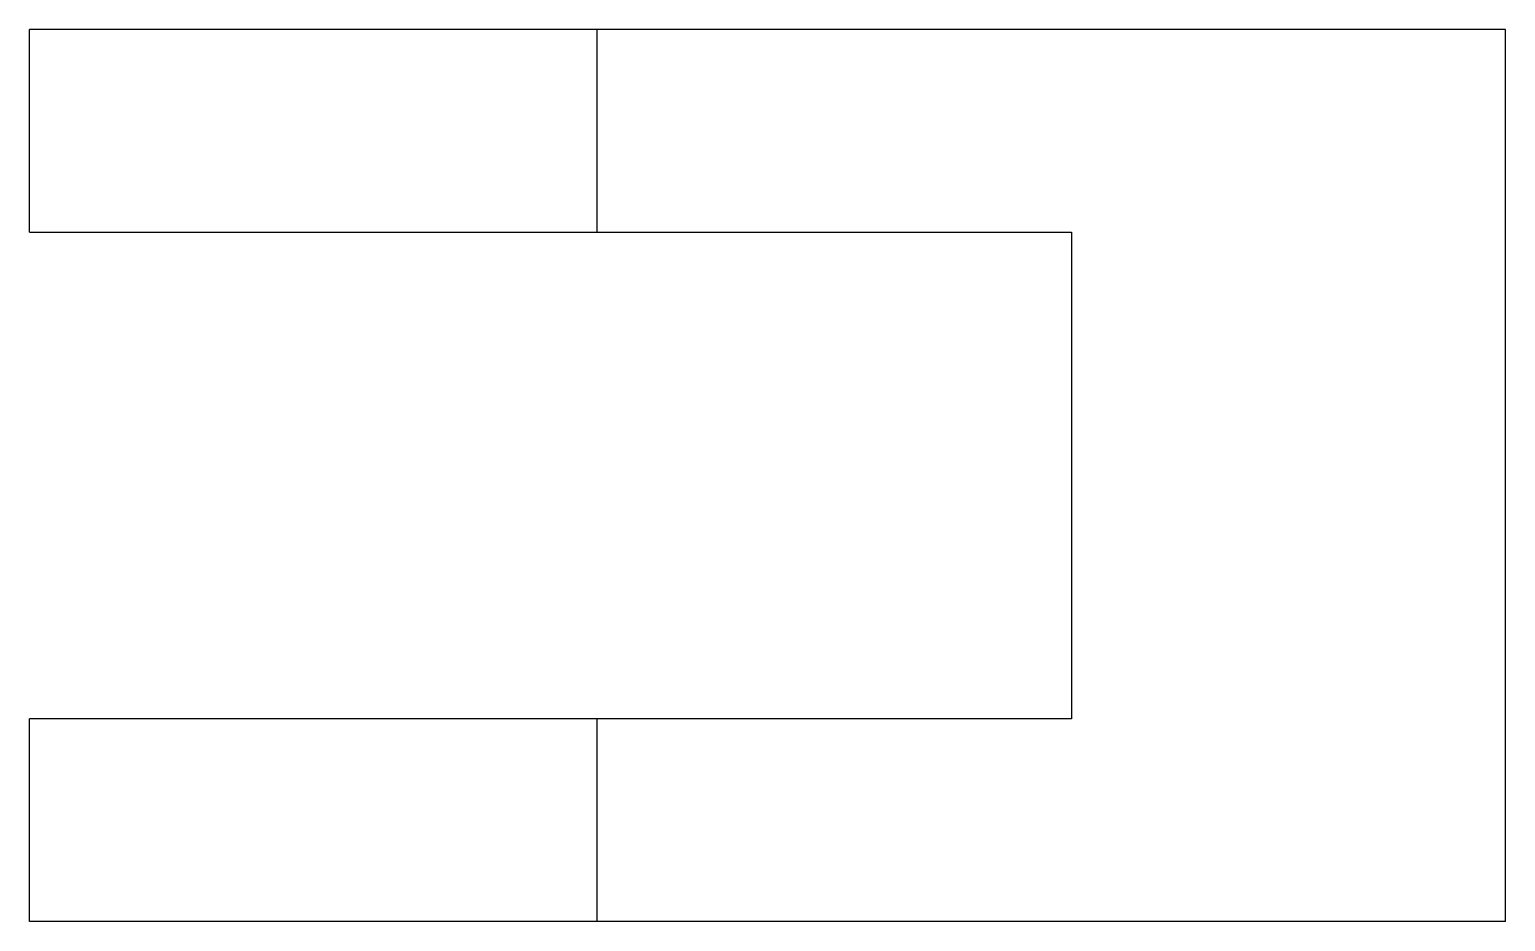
# Model space of a CAD drawing. Header units: metres. Extents: x -5.7 to 30.7, y -22 to 0.
import ezdxf

# ---------------------------------------------------------------- set-up
doc = ezdxf.new("R2010")
doc.units = ezdxf.units.M

msp = doc.modelspace()

# ---------------------------------------------------------------- linework, layer by layer
for points in [[(-5.7, -5), (-5.7, -4.9), (-5.7, -4.8), (-5.7, -4.7), (-5.7, -4.6), (-5.7, -4.5), (-5.7, -4.4), (-5.7, -4.3), (-5.7, -4.2), (-5.7, -4.1), (-5.7, -4), (-5.7, -3.9), (-5.7, -3.8), (-5.7, -3.7), (-5.7, -3.6), (-5.7, -3.5), (-5.7, -3.4), (-5.7, -3.3), (-5.7, -3.2), (-5.7, -3.1), (-5.7, -3), (-5.7, -2.9), (-5.7, -2.8), (-5.7, -2.7), (-5.7, -2.6), (-5.7, -2.5), (-5.7, -2.4), (-5.7, -2.3), (-5.7, -2.2), (-5.7, -2.1), (-5.7, -2), (-5.7, -1.9), (-5.7, -1.8), (-5.7, -1.7), (-5.7, -1.6), (-5.7, -1.5), (-5.7, -1.4), (-5.7, -1.3), (-5.7, -1.2), (-5.7, -1.1), (-5.7, -1), (-5.7, -0.9), (-5.7, -0.8), (-5.7, -0.7), (-5.7, -0.6), (-5.7, -0.5), (-5.7, -0.4), (-5.7, -0.3), (-5.7, -0.2), (-5.7, -0.1), (-5.7, 0)], [(8.3, 0), (8.251, 0), (8.202, 0), (8.153, 0), (8.062, 0), (7.917, 0), (7.772, 0), (7.627, 0), (7.407, 0), (7.173, 0), (6.94, 0), (6.684, 0), (6.374, 0), (6.063, 0), (5.753, 0), (5.399, 0), (5.027, 0), (4.656, 0), (4.278, 0), (3.864, 0), (3.449, 0), (3.035, 0), (2.608, 0), (2.172, 0), (1.736, 0), (1.3, 0), (0.864, 0), (0.428, 0), (-0.008, 0), (-0.435, 0), (-0.849, 0), (-1.264, 0), (-1.678, 0), (-2.056, 0), (-2.427, 0), (-2.799, 0), (-3.153, 0), (-3.463, 0), (-3.774, 0), (-4.084, 0), (-4.34, 0), (-4.573, 0), (-4.807, 0), (-5.027, 0), (-5.172, 0), (-5.317, 0), (-5.462, 0), (-5.553, 0), (-5.602, 0), (-5.651, 0), (-5.7, 0)], [(8.3, -5), (8.3, -4.9), (8.3, -4.8), (8.3, -4.7), (8.3, -4.6), (8.3, -4.5), (8.3, -4.4), (8.3, -4.3), (8.3, -4.2), (8.3, -4.1), (8.3, -4), (8.3, -3.9), (8.3, -3.8), (8.3, -3.7), (8.3, -3.6), (8.3, -3.5), (8.3, -3.4), (8.3, -3.3), (8.3, -3.2), (8.3, -3.1), (8.3, -3), (8.3, -2.9), (8.3, -2.8), (8.3, -2.7), (8.3, -2.6), (8.3, -2.5), (8.3, -2.4), (8.3, -2.3), (8.3, -2.2), (8.3, -2.1), (8.3, -2), (8.3, -1.9), (8.3, -1.8), (8.3, -1.7), (8.3, -1.6), (8.3, -1.5), (8.3, -1.4), (8.3, -1.3), (8.3, -1.2), (8.3, -1.1), (8.3, -1), (8.3, -0.9), (8.3, -0.8), (8.3, -0.7), (8.3, -0.6), (8.3, -0.5), (8.3, -0.4), (8.3, -0.3), (8.3, -0.2), (8.3, -0.1), (8.3, 0)], [(30.7, 0), (30.252, 0), (29.804, 0), (29.356, 0), (28.908, 0), (28.46, 0), (28.012, 0), (27.564, 0), (27.116, 0), (26.668, 0), (26.22, 0), (25.772, 0), (25.324, 0), (24.876, 0), (24.428, 0), (23.98, 0), (23.532, 0), (23.084, 0), (22.636, 0), (22.188, 0), (21.74, 0), (21.292, 0), (20.844, 0), (20.396, 0), (19.948, 0), (19.5, 0), (19.052, 0), (18.604, 0), (18.156, 0), (17.708, 0), (17.26, 0), (16.812, 0), (16.364, 0), (15.916, 0), (15.468, 0), (15.02, 0), (14.572, 0), (14.124, 0), (13.676, 0), (13.228, 0), (12.78, 0), (12.332, 0), (11.884, 0), (11.436, 0), (10.988, 0), (10.54, 0), (10.092, 0), (9.644, 0), (9.196, 0), (8.748, 0), (8.3, 0)], [(30.7, -22), (30.7, -21.56), (30.7, -21.12), (30.7, -20.68), (30.7, -20.24), (30.7, -19.8), (30.7, -19.36), (30.7, -18.92), (30.7, -18.48), (30.7, -18.04), (30.7, -17.6), (30.7, -17.16), (30.7, -16.72), (30.7, -16.28), (30.7, -15.84), (30.7, -15.4), (30.7, -14.96), (30.7, -14.52), (30.7, -14.08), (30.7, -13.64), (30.7, -13.2), (30.7, -12.76), (30.7, -12.32), (30.7, -11.88), (30.7, -11.44), (30.7, -11), (30.7, -10.56), (30.7, -10.12), (30.7, -9.68), (30.7, -9.24), (30.7, -8.8), (30.7, -8.36), (30.7, -7.92), (30.7, -7.48), (30.7, -7.04), (30.7, -6.6), (30.7, -6.16), (30.7, -5.72), (30.7, -5.28), (30.7, -4.84), (30.7, -4.4), (30.7, -3.96), (30.7, -3.52), (30.7, -3.08), (30.7, -2.64), (30.7, -2.2), (30.7, -1.76), (30.7, -1.32), (30.7, -0.88), (30.7, -0.44), (30.7, 0)], [(-5.7, -5), (-5.651, -5), (-5.602, -5), (-5.553, -5), (-5.462, -5), (-5.317, -5), (-5.172, -5), (-5.027, -5), (-4.807, -5), (-4.573, -5), (-4.34, -5), (-4.084, -5), (-3.774, -5), (-3.463, -5), (-3.153, -5), (-2.799, -5), (-2.427, -5), (-2.056, -5), (-1.678, -5), (-1.264, -5), (-0.849, -5), (-0.435, -5), (-0.008, -5), (0.428, -5), (0.864, -5), (1.3, -5), (1.736, -5), (2.172, -5), (2.608, -5), (3.035, -5), (3.449, -5), (3.864, -5), (4.278, -5), (4.656, -5), (5.027, -5), (5.399, -5), (5.753, -5), (6.063, -5), (6.374, -5), (6.684, -5), (6.94, -5), (7.173, -5), (7.407, -5), (7.627, -5), (7.772, -5), (7.917, -5), (8.062, -5), (8.153, -5), (8.202, -5), (8.251, -5), (8.3, -5)], [(8.3, -5), (8.534, -5), (8.768, -5), (9.002, -5), (9.236, -5), (9.47, -5), (9.704, -5), (9.938, -5), (10.172, -5), (10.406, -5), (10.64, -5), (10.874, -5), (11.108, -5), (11.342, -5), (11.576, -5), (11.81, -5), (12.044, -5), (12.278, -5), (12.512, -5), (12.746, -5), (12.98, -5), (13.214, -5), (13.448, -5), (13.682, -5), (13.916, -5), (14.15, -5), (14.384, -5), (14.618, -5), (14.852, -5), (15.086, -5), (15.32, -5), (15.554, -5), (15.788, -5), (16.022, -5), (16.256, -5), (16.49, -5), (16.724, -5), (16.958, -5), (17.192, -5), (17.426, -5), (17.66, -5), (17.894, -5), (18.128, -5), (18.362, -5), (18.596, -5), (18.83, -5), (19.064, -5), (19.298, -5), (19.532, -5), (19.766, -5), (20, -5)], [(20, -5), (20, -5.24), (20, -5.48), (20, -5.72), (20, -5.96), (20, -6.2), (20, -6.44), (20, -6.68), (20, -6.92), (20, -7.16), (20, -7.4), (20, -7.64), (20, -7.88), (20, -8.12), (20, -8.36), (20, -8.6), (20, -8.84), (20, -9.08), (20, -9.32), (20, -9.56), (20, -9.8), (20, -10.04), (20, -10.28), (20, -10.52), (20, -10.76), (20, -11), (20, -11.24), (20, -11.48), (20, -11.72), (20, -11.96), (20, -12.2), (20, -12.44), (20, -12.68), (20, -12.92), (20, -13.16), (20, -13.4), (20, -13.64), (20, -13.88), (20, -14.12), (20, -14.36), (20, -14.6), (20, -14.84), (20, -15.08), (20, -15.32), (20, -15.56), (20, -15.8), (20, -16.04), (20, -16.28), (20, -16.52), (20, -16.76), (20, -17)], [(8.3, -17), (8.251, -17), (8.202, -17), (8.153, -17), (8.062, -17), (7.917, -17), (7.772, -17), (7.627, -17), (7.407, -17), (7.173, -17), (6.94, -17), (6.684, -17), (6.374, -17), (6.063, -17), (5.753, -17), (5.399, -17), (5.027, -17), (4.656, -17), (4.278, -17), (3.864, -17), (3.449, -17), (3.035, -17), (2.608, -17), (2.172, -17), (1.736, -17), (1.3, -17), (0.864, -17), (0.428, -17), (-0.008, -17), (-0.435, -17), (-0.849, -17), (-1.264, -17), (-1.678, -17), (-2.056, -17), (-2.427, -17), (-2.799, -17), (-3.153, -17), (-3.463, -17), (-3.774, -17), (-4.084, -17), (-4.34, -17), (-4.573, -17), (-4.807, -17), (-5.027, -17), (-5.172, -17), (-5.317, -17), (-5.462, -17), (-5.553, -17), (-5.602, -17), (-5.651, -17), (-5.7, -17)], [(-5.7, -22), (-5.7, -21.9), (-5.7, -21.8), (-5.7, -21.7), (-5.7, -21.6), (-5.7, -21.5), (-5.7, -21.4), (-5.7, -21.3), (-5.7, -21.2), (-5.7, -21.1), (-5.7, -21), (-5.7, -20.9), (-5.7, -20.8), (-5.7, -20.7), (-5.7, -20.6), (-5.7, -20.5), (-5.7, -20.4), (-5.7, -20.3), (-5.7, -20.2), (-5.7, -20.1), (-5.7, -20), (-5.7, -19.9), (-5.7, -19.8), (-5.7, -19.7), (-5.7, -19.6), (-5.7, -19.5), (-5.7, -19.4), (-5.7, -19.3), (-5.7, -19.2), (-5.7, -19.1), (-5.7, -19), (-5.7, -18.9), (-5.7, -18.8), (-5.7, -18.7), (-5.7, -18.6), (-5.7, -18.5), (-5.7, -18.4), (-5.7, -18.3), (-5.7, -18.2), (-5.7, -18.1), (-5.7, -18), (-5.7, -17.9), (-5.7, -17.8), (-5.7, -17.7), (-5.7, -17.6), (-5.7, -17.5), (-5.7, -17.4), (-5.7, -17.3), (-5.7, -17.2), (-5.7, -17.1), (-5.7, -17)], [(20, -17), (19.766, -17), (19.532, -17), (19.298, -17), (19.064, -17), (18.83, -17), (18.596, -17), (18.362, -17), (18.128, -17), (17.894, -17), (17.66, -17), (17.426, -17), (17.192, -17), (16.958, -17), (16.724, -17), (16.49, -17), (16.256, -17), (16.022, -17), (15.788, -17), (15.554, -17), (15.32, -17), (15.086, -17), (14.852, -17), (14.618, -17), (14.384, -17), (14.15, -17), (13.916, -17), (13.682, -17), (13.448, -17), (13.214, -17), (12.98, -17), (12.746, -17), (12.512, -17), (12.278, -17), (12.044, -17), (11.81, -17), (11.576, -17), (11.342, -17), (11.108, -17), (10.874, -17), (10.64, -17), (10.406, -17), (10.172, -17), (9.938, -17), (9.704, -17), (9.47, -17), (9.236, -17), (9.002, -17), (8.768, -17), (8.534, -17), (8.3, -17)], [(8.3, -22), (8.3, -21.9), (8.3, -21.8), (8.3, -21.7), (8.3, -21.6), (8.3, -21.5), (8.3, -21.4), (8.3, -21.3), (8.3, -21.2), (8.3, -21.1), (8.3, -21), (8.3, -20.9), (8.3, -20.8), (8.3, -20.7), (8.3, -20.6), (8.3, -20.5), (8.3, -20.4), (8.3, -20.3), (8.3, -20.2), (8.3, -20.1), (8.3, -20), (8.3, -19.9), (8.3, -19.8), (8.3, -19.7), (8.3, -19.6), (8.3, -19.5), (8.3, -19.4), (8.3, -19.3), (8.3, -19.2), (8.3, -19.1), (8.3, -19), (8.3, -18.9), (8.3, -18.8), (8.3, -18.7), (8.3, -18.6), (8.3, -18.5), (8.3, -18.4), (8.3, -18.3), (8.3, -18.2), (8.3, -18.1), (8.3, -18), (8.3, -17.9), (8.3, -17.8), (8.3, -17.7), (8.3, -17.6), (8.3, -17.5), (8.3, -17.4), (8.3, -17.3), (8.3, -17.2), (8.3, -17.1), (8.3, -17)], [(8.3, -22), (8.251, -22), (8.202, -22), (8.153, -22), (8.062, -22), (7.917, -22), (7.772, -22), (7.627, -22), (7.407, -22), (7.173, -22), (6.94, -22), (6.684, -22), (6.374, -22), (6.063, -22), (5.753, -22), (5.399, -22), (5.027, -22), (4.656, -22), (4.278, -22), (3.864, -22), (3.449, -22), (3.035, -22), (2.608, -22), (2.172, -22), (1.736, -22), (1.3, -22), (0.864, -22), (0.428, -22), (-0.008, -22), (-0.435, -22), (-0.849, -22), (-1.264, -22), (-1.678, -22), (-2.056, -22), (-2.427, -22), (-2.799, -22), (-3.153, -22), (-3.463, -22), (-3.774, -22), (-4.084, -22), (-4.34, -22), (-4.573, -22), (-4.807, -22), (-5.027, -22), (-5.172, -22), (-5.317, -22), (-5.462, -22), (-5.553, -22), (-5.602, -22), (-5.651, -22), (-5.7, -22)], [(30.7, -22), (30.252, -22), (29.804, -22), (29.356, -22), (28.908, -22), (28.46, -22), (28.012, -22), (27.564, -22), (27.116, -22), (26.668, -22), (26.22, -22), (25.772, -22), (25.324, -22), (24.876, -22), (24.428, -22), (23.98, -22), (23.532, -22), (23.084, -22), (22.636, -22), (22.188, -22), (21.74, -22), (21.292, -22), (20.844, -22), (20.396, -22), (19.948, -22), (19.5, -22), (19.052, -22), (18.604, -22), (18.156, -22), (17.708, -22), (17.26, -22), (16.812, -22), (16.364, -22), (15.916, -22), (15.468, -22), (15.02, -22), (14.572, -22), (14.124, -22), (13.676, -22), (13.228, -22), (12.78, -22), (12.332, -22), (11.884, -22), (11.436, -22), (10.988, -22), (10.54, -22), (10.092, -22), (9.644, -22), (9.196, -22), (8.748, -22), (8.3, -22)]]:
    msp.add_lwpolyline(points)

doc.saveas('drawing.dxf')
